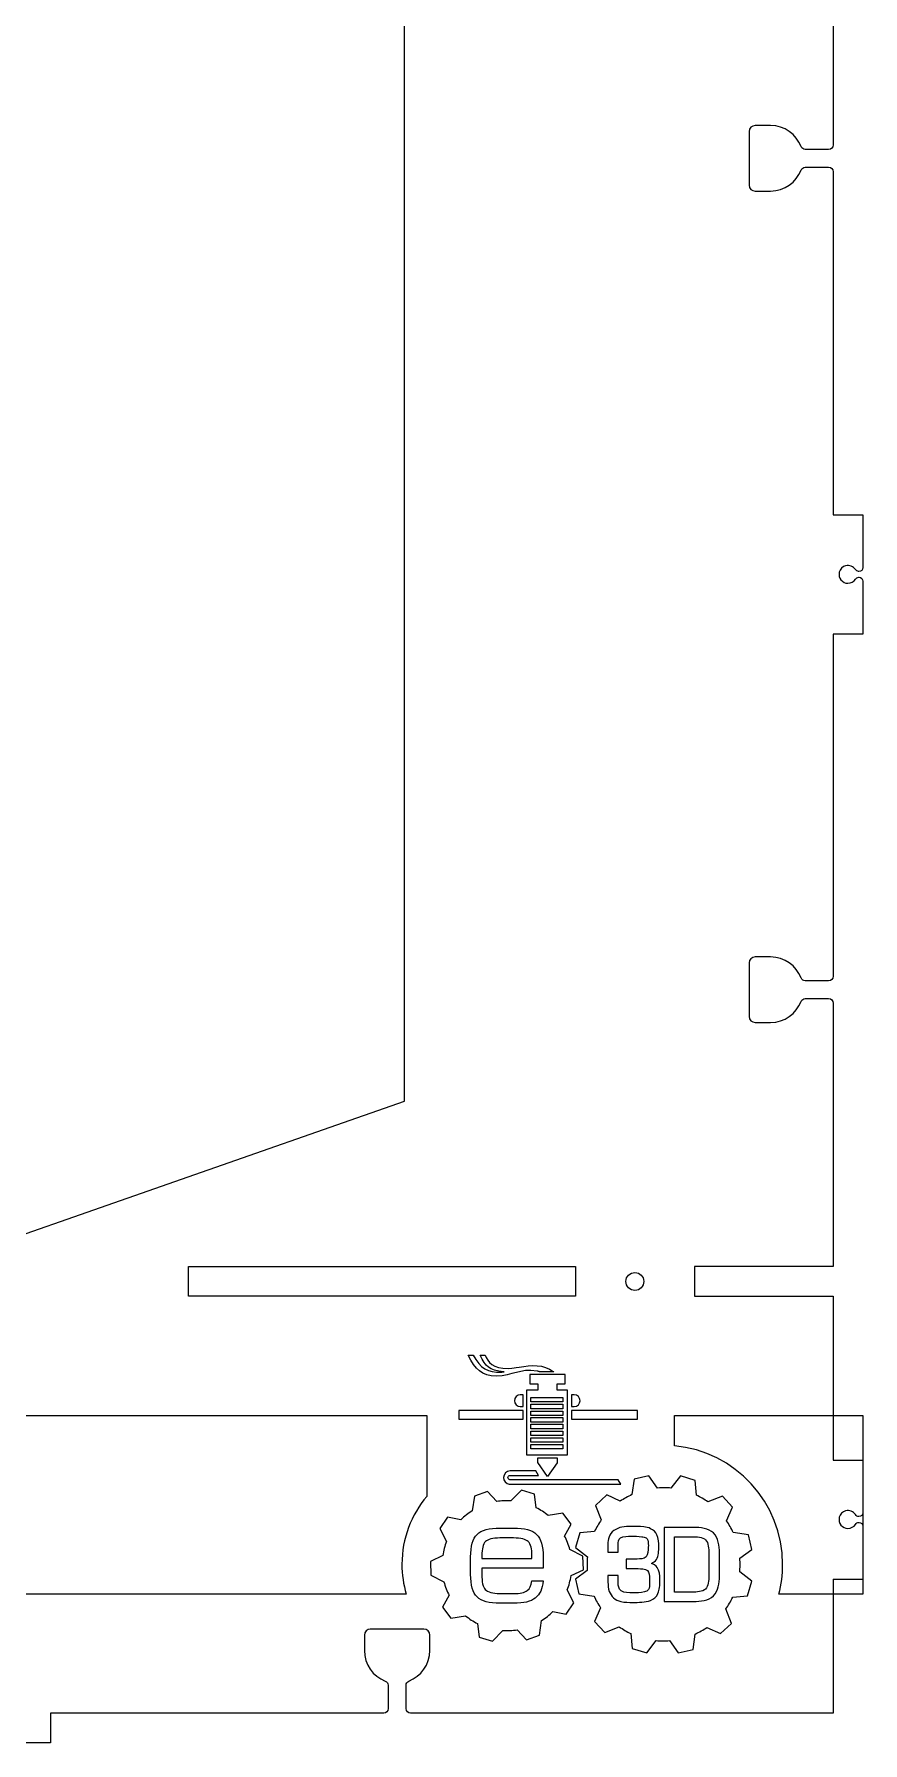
# Model space of a CAD drawing. Header units: inches. Extents: x 27 to 573, y -587 to -13.
# Drawn here: x 434 to 573.2, y -587 to -300 of the extents above; entities that cross this region are included whole.
import ezdxf

# ---------------------------------------------------------------- set-up
doc = ezdxf.new("R2010")
doc.units = ezdxf.units.IN
doc.header["$MEASUREMENT"] = 0
doc.layers.add('Layer 1', color=7, linetype='Continuous')

# ---------------------------------------------------------------- blocks, each defined once
blk = doc.blocks.new('block 5')
at = {"layer": 'Layer 1', "color": 250, "lineweight": 9, "true_color": 0x231f20}
for points in [[(523.54, -537.61), (523.54, -536.88), (523.54, -536.49), (523.54, -535.76), (523.54, -535.36), (523.54, -534.64), (523.54, -534.24), (523.54, -533.49), (523.54, -533.12), (523.54, -532.35), (523.54, -532), (523.54, -531.27), (523.54, -530.88), (523.54, -530.13), (523.54, -529.73), (523.54, -528.99), (523.54, -527.78), (522.77, -527.78), (521.8, -527.78), (521.8, -526.7), (523.15, -526.7), (523.15, -525.14), (517.23, -525.14), (517.23, -526.7), (518.57, -526.7), (518.57, -527.78), (517.32, -527.78), (516.66, -527.78), (516.66, -538.62), (516.88, -538.62), (517.32, -538.62), (523.54, -538.62), (523.54, -538.11), (523.54, -537.61)], [(522.77, -528.99), (522.77, -529.73), (517.41, -529.73), (517.41, -529.47), (517.41, -529.25), (517.41, -528.99), (521.65, -528.99), (522.05, -528.99), (522.77, -528.99)], [(522.77, -530.13), (522.77, -530.88), (517.41, -530.88), (517.41, -530.61), (517.41, -530.37), (517.41, -530.13), (522.77, -530.13)], [(516.09, -531.16), (510.01, -531.16), (508.5, -531.16), (505.31, -531.16), (505.31, -532.64), (508.5, -532.64), (512.28, -532.64), (516.09, -532.64), (516.09, -531.16)], [(522.77, -531.27), (522.77, -532), (517.41, -532), (517.41, -531.73), (517.41, -531.51), (517.41, -531.27), (522.77, -531.27)], [(522.77, -532.35), (522.77, -533.12), (517.41, -533.12), (517.41, -533.1), (517.41, -532.86), (517.41, -532.83), (517.41, -532.66), (517.41, -532.61), (517.41, -532.39), (517.41, -532.35), (522.77, -532.35)], [(522.77, -533.49), (522.77, -534.24), (517.41, -534.24), (517.41, -533.98), (517.41, -533.74), (517.41, -533.52), (517.41, -533.49), (522.77, -533.49)], [(524.25, -532.64), (527.28, -532.64), (532.61, -532.64), (535.31, -532.64), (535.31, -531.16), (532.61, -531.16), (530.8, -531.16), (524.25, -531.16), (524.25, -532.64)], [(522.77, -534.64), (522.77, -535.36), (517.41, -535.36), (517.41, -535.1), (517.41, -534.88), (517.41, -534.64), (522.77, -534.64)], [(522.77, -535.76), (522.77, -536.49), (517.41, -536.49), (517.41, -536.22), (517.41, -536.02), (517.41, -535.76), (522.77, -535.76)], [(522.77, -536.88), (522.77, -537.61), (522.05, -537.61), (521.85, -537.61), (517.41, -537.61), (517.41, -537.34), (517.41, -537.15), (517.41, -536.88), (522.77, -536.88)], [(521.8, -539.96), (520.2, -542.29), (518.57, -539.9), (518.57, -539.1), (521.8, -539.1), (521.8, -539.96)]]:
    blk.add_lwpolyline(points, dxfattribs=at)
for points, knots in [([(518.44, -524.56), (518.44, -524.56), (518.46, -524.56), (518.46, -524.56), (518.53, -524.59), (518.59, -524.61), (518.66, -524.61), (518.66, -524.61), (518.7, -524.63), (518.7, -524.63), (518.77, -524.65), (518.83, -524.65), (518.88, -524.67), (518.88, -524.67), (518.92, -524.7), (518.92, -524.7), (518.92, -524.7), (521.25, -524.7), (521.25, -524.7), (521.25, -524.7), (521.19, -524.65), (521.19, -524.65), (521.19, -524.65), (521.14, -524.61), (521.14, -524.61), (519.58, -523.38), (517.45, -523.55), (515.45, -523.88), (514.63, -523.99), (514.61, -524.06), (513.6, -524.1), (511, -524.15), (510.21, -523), (509.71, -521.88), (509.71, -521.88), (508.91, -521.88), (508.91, -521.88), (509.82, -523.84), (510.34, -524.37), (512.87, -524.67), (512.87, -524.67), (512.9, -524.67), (512.9, -524.67), (512.9, -524.67), (512.9, -524.67), (512.9, -524.67), (512.9, -524.67), (512.74, -524.7), (512.74, -524.7), (512.68, -524.7), (512.61, -524.72), (512.54, -524.72), (512.54, -524.72), (512.43, -524.72), (512.43, -524.72), (510.19, -524.89), (508.89, -524.06), (507.73, -521.88), (507.73, -521.88), (506.85, -521.88), (506.85, -521.88), (508.06, -524.28), (509.22, -525.36), (511.55, -525.42), (514.46, -525.31), (515.45, -524.1), (518.44, -524.56), (518.44, -524.56), (518.44, -524.56), (518.44, -524.56)], [0, 0, 0, 0, 1, 1, 1, 2, 2, 2, 3, 3, 3, 4, 4, 4, 5, 5, 5, 6, 6, 6, 7, 7, 7, 8, 8, 8, 9, 9, 9, 10, 10, 10, 11, 11, 11, 12, 12, 12, 13, 13, 13, 14, 14, 14, 15, 15, 15, 16, 16, 16, 17, 17, 17, 18, 18, 18, 19, 19, 19, 20, 20, 20, 21, 21, 21, 22, 22, 22, 23, 23, 23, 23]), ([(515.62, -528.55), (515.62, -528.55), (516.09, -528.55), (516.09, -528.55), (516.09, -528.55), (516.09, -530.5), (516.09, -530.5), (516.09, -530.5), (515.62, -530.5), (515.62, -530.5), (515.1, -530.5), (514.66, -530.06), (514.66, -529.54), (514.66, -529.54), (514.66, -529.54), (514.66, -529.54), (514.66, -528.99), (515.1, -528.55), (515.62, -528.55), (515.62, -528.55), (515.62, -528.55), (515.62, -528.55)], [0, 0, 0, 0, 1, 1, 1, 2, 2, 2, 3, 3, 3, 4, 4, 4, 5, 5, 5, 6, 6, 6, 7, 7, 7, 7]), ([(524.25, -528.55), (524.25, -528.55), (524.69, -528.55), (524.69, -528.55), (525.24, -528.55), (525.68, -528.99), (525.68, -529.54), (525.68, -529.54), (525.68, -529.54), (525.68, -529.54), (525.68, -530.06), (525.24, -530.5), (524.69, -530.5), (524.69, -530.5), (524.25, -530.5), (524.25, -530.5), (524.25, -530.5), (524.25, -528.55), (524.25, -528.55)], [0, 0, 0, 0, 1, 1, 1, 2, 2, 2, 3, 3, 3, 4, 4, 4, 5, 5, 5, 6, 6, 6, 6]), ([(513.89, -542.8), (513.89, -542.8), (532.08, -542.8), (532.08, -542.8), (532.08, -542.8), (532.54, -543.57), (532.54, -543.57), (532.54, -543.57), (514.83, -543.57), (514.83, -543.57), (514.83, -543.57), (513.93, -543.57), (513.93, -543.57), (513.93, -543.57), (513.86, -543.57), (513.86, -543.57), (513.82, -543.57), (513.8, -543.57), (513.78, -543.55), (513.23, -543.48), (512.81, -543), (512.81, -542.45), (512.81, -542.45), (512.81, -542.45), (512.81, -542.45), (512.81, -541.83), (513.31, -541.33), (513.93, -541.33), (513.93, -541.33), (513.93, -541.33), (513.93, -541.33), (513.93, -541.33), (514.83, -541.33), (514.83, -541.33), (514.83, -541.33), (518.22, -541.33), (518.22, -541.33), (518.22, -541.33), (518.7, -542.07), (518.7, -542.07), (518.7, -542.07), (518.7, -542.07), (518.7, -542.07), (518.7, -542.07), (513.93, -542.07), (513.93, -542.07), (513.93, -542.07), (513.91, -542.07), (513.89, -542.07), (513.71, -542.1), (513.56, -542.25), (513.56, -542.45), (513.56, -542.62), (513.69, -542.78), (513.89, -542.8), (513.89, -542.8), (513.89, -542.8), (513.89, -542.8)], [0, 0, 0, 0, 1, 1, 1, 2, 2, 2, 3, 3, 3, 4, 4, 4, 5, 5, 5, 6, 6, 6, 7, 7, 7, 8, 8, 8, 9, 9, 9, 10, 10, 10, 11, 11, 11, 12, 12, 12, 13, 13, 13, 14, 14, 14, 15, 15, 15, 16, 16, 16, 17, 17, 17, 18, 18, 18, 19, 19, 19, 19]), ([(552.56, -557.23), (552.56, -557.58), (552.53, -557.93), (552.51, -558.26), (552.51, -558.26), (554.54, -559.87), (554.54, -559.87), (554.54, -559.87), (553.79, -562.31), (553.79, -562.31), (553.79, -562.31), (551.32, -562.55), (551.32, -562.55), (550.99, -563.24), (550.6, -563.9), (550.16, -564.51), (550.16, -564.51), (551.13, -566.93), (551.13, -566.93), (551.13, -566.93), (549.26, -568.65), (549.26, -568.65), (549.26, -568.65), (546.99, -567.61), (546.99, -567.61), (546.37, -568.05), (545.71, -568.4), (545.03, -568.73), (545.03, -568.73), (544.66, -571.33), (544.66, -571.33), (544.66, -571.33), (542.17, -571.88), (542.17, -571.88), (542.17, -571.88), (540.72, -569.83), (540.72, -569.83), (540.3, -569.88), (539.91, -569.88), (539.49, -569.88), (539.16, -569.88), (538.81, -569.86), (538.48, -569.81), (538.48, -569.81), (536.87, -571.88), (536.87, -571.88), (536.87, -571.88), (534.43, -571.13), (534.43, -571.13), (534.43, -571.13), (534.19, -568.65), (534.19, -568.65), (533.51, -568.32), (532.87, -567.94), (532.25, -567.5), (532.25, -567.5), (529.83, -568.47), (529.83, -568.47), (529.83, -568.47), (528.1, -566.6), (528.1, -566.6), (528.1, -566.6), (529.13, -564.33), (529.13, -564.33), (528.69, -563.72), (528.32, -563.06), (528.01, -562.35), (528.01, -562.35), (525.46, -561.98), (525.46, -561.98), (525.46, -561.98), (524.88, -559.5), (524.88, -559.5), (524.88, -559.5), (526.89, -558.07), (526.89, -558.07), (526.86, -557.65), (526.84, -557.23), (526.84, -556.81), (526.84, -556.46), (526.86, -556.11), (526.91, -555.78), (526.91, -555.78), (524.88, -554.17), (524.88, -554.17), (524.88, -554.17), (525.63, -551.73), (525.63, -551.73), (525.63, -551.73), (528.1, -551.49), (528.1, -551.49), (528.43, -550.81), (528.8, -550.15), (529.24, -549.53), (529.24, -549.53), (528.29, -547.11), (528.29, -547.11), (528.29, -547.11), (530.16, -545.37), (530.16, -545.37), (530.16, -545.37), (532.43, -546.41), (532.43, -546.41), (533.04, -545.99), (533.68, -545.62), (534.39, -545.31), (534.39, -545.31), (534.76, -542.71), (534.76, -542.71), (534.76, -542.71), (537.25, -542.14), (537.25, -542.14), (537.25, -542.14), (538.7, -544.21), (538.7, -544.21), (539.09, -544.16), (539.51, -544.16), (539.91, -544.16), (540.26, -544.16), (540.59, -544.19), (540.92, -544.21), (540.92, -544.21), (542.55, -542.16), (542.55, -542.16), (542.55, -542.16), (544.99, -542.91), (544.99, -542.91), (544.99, -542.91), (545.21, -545.4), (545.21, -545.4), (545.89, -545.73), (546.55, -546.1), (547.14, -546.54), (547.14, -546.54), (549.59, -545.57), (549.59, -545.57), (549.59, -545.57), (551.3, -547.44), (551.3, -547.44), (551.3, -547.44), (550.29, -549.71), (550.29, -549.71), (550.71, -550.32), (551.08, -550.98), (551.41, -551.69), (551.41, -551.69), (553.96, -552.06), (553.96, -552.06), (553.96, -552.06), (554.54, -554.55), (554.54, -554.55), (554.54, -554.55), (552.51, -555.98), (552.51, -555.98), (552.56, -556.39), (552.58, -556.81), (552.56, -557.23), (552.56, -557.23), (552.56, -557.23), (552.56, -557.23)], [0, 0, 0, 0, 1, 1, 1, 2, 2, 2, 3, 3, 3, 4, 4, 4, 5, 5, 5, 6, 6, 6, 7, 7, 7, 8, 8, 8, 9, 9, 9, 10, 10, 10, 11, 11, 11, 12, 12, 12, 13, 13, 13, 14, 14, 14, 15, 15, 15, 16, 16, 16, 17, 17, 17, 18, 18, 18, 19, 19, 19, 20, 20, 20, 21, 21, 21, 22, 22, 22, 23, 23, 23, 24, 24, 24, 25, 25, 25, 26, 26, 26, 27, 27, 27, 28, 28, 28, 29, 29, 29, 30, 30, 30, 31, 31, 31, 32, 32, 32, 33, 33, 33, 34, 34, 34, 35, 35, 35, 36, 36, 36, 37, 37, 37, 38, 38, 38, 39, 39, 39, 40, 40, 40, 41, 41, 41, 42, 42, 42, 43, 43, 43, 44, 44, 44, 45, 45, 45, 46, 46, 46, 47, 47, 47, 48, 48, 48, 49, 49, 49, 50, 50, 50, 51, 51, 51, 52, 52, 52, 53, 53, 53, 53]), ([(524.16, -558.92), (524.03, -559.76), (523.81, -560.55), (523.52, -561.3), (523.52, -561.3), (524.64, -563.5), (524.64, -563.5), (524.64, -563.5), (523.34, -565.39), (523.34, -565.39), (523.34, -565.39), (521.1, -564.95), (521.1, -564.95), (520.53, -565.52), (519.89, -566.03), (519.21, -566.47), (519.21, -566.47), (518.83, -568.93), (518.83, -568.93), (518.83, -568.93), (516.66, -569.72), (516.66, -569.72), (516.66, -569.72), (515.1, -568.03), (515.1, -568.03), (514.33, -568.14), (513.51, -568.18), (512.7, -568.14), (512.7, -568.14), (510.94, -569.92), (510.94, -569.92), (510.94, -569.92), (508.72, -569.26), (508.72, -569.26), (508.72, -569.26), (508.45, -566.97), (508.45, -566.97), (507.73, -566.62), (507.04, -566.16), (506.43, -565.65), (506.43, -565.65), (503.97, -566.07), (503.97, -566.07), (503.97, -566.07), (502.56, -564.23), (502.56, -564.23), (502.56, -564.23), (503.68, -562.22), (503.68, -562.22), (503.31, -561.52), (503, -560.75), (502.8, -559.94), (502.8, -559.94), (500.6, -558.84), (500.6, -558.84), (500.6, -558.84), (500.53, -556.53), (500.53, -556.53), (500.53, -556.53), (502.6, -555.56), (502.6, -555.56), (502.73, -554.72), (502.93, -553.93), (503.24, -553.18), (503.24, -553.18), (502.1, -550.98), (502.1, -550.98), (502.1, -550.98), (503.42, -549.09), (503.42, -549.09), (503.42, -549.09), (505.66, -549.53), (505.66, -549.53), (506.23, -548.96), (506.87, -548.45), (507.55, -548.01), (507.55, -548.01), (507.92, -545.55), (507.92, -545.55), (507.92, -545.55), (510.1, -544.78), (510.1, -544.78), (510.1, -544.78), (511.66, -546.45), (511.66, -546.45), (512.43, -546.34), (513.25, -546.3), (514.06, -546.34), (514.06, -546.34), (515.82, -544.56), (515.82, -544.56), (515.82, -544.56), (518.02, -545.22), (518.02, -545.22), (518.02, -545.22), (518.31, -547.51), (518.31, -547.51), (519.03, -547.86), (519.71, -548.32), (520.33, -548.83), (520.33, -548.83), (522.79, -548.43), (522.79, -548.43), (522.79, -548.43), (524.18, -550.26), (524.18, -550.26), (524.18, -550.26), (523.08, -552.26), (523.08, -552.26), (523.45, -552.98), (523.76, -553.75), (523.96, -554.55), (523.96, -554.55), (526.16, -555.65), (526.16, -555.65), (526.16, -555.65), (526.23, -557.96), (526.23, -557.96), (526.23, -557.96), (524.16, -558.92), (524.16, -558.92)], [0, 0, 0, 0, 1, 1, 1, 2, 2, 2, 3, 3, 3, 4, 4, 4, 5, 5, 5, 6, 6, 6, 7, 7, 7, 8, 8, 8, 9, 9, 9, 10, 10, 10, 11, 11, 11, 12, 12, 12, 13, 13, 13, 14, 14, 14, 15, 15, 15, 16, 16, 16, 17, 17, 17, 18, 18, 18, 19, 19, 19, 20, 20, 20, 21, 21, 21, 22, 22, 22, 23, 23, 23, 24, 24, 24, 25, 25, 25, 26, 26, 26, 27, 27, 27, 28, 28, 28, 29, 29, 29, 30, 30, 30, 31, 31, 31, 32, 32, 32, 33, 33, 33, 34, 34, 34, 35, 35, 35, 36, 36, 36, 37, 37, 37, 38, 38, 38, 39, 39, 39, 40, 40, 40, 40]), ([(519.47, -555.78), (519.47, -553.97), (519.1, -552.72), (518.37, -551.99), (517.65, -551.27), (516.35, -550.92), (514.5, -550.92), (514.5, -550.92), (512.21, -550.92), (512.21, -550.92), (510.39, -550.92), (509.09, -551.27), (508.36, -551.99), (507.64, -552.72), (507.29, -553.97), (507.29, -555.78), (507.29, -555.78), (507.29, -558.7), (507.29, -558.7), (507.29, -560.51), (507.64, -561.78), (508.39, -562.49), (509.11, -563.21), (510.39, -563.56), (512.24, -563.56), (512.24, -563.56), (514.52, -563.56), (514.52, -563.56), (516.2, -563.56), (517.41, -563.28), (518.15, -562.68), (518.92, -562.09), (519.36, -561.12), (519.45, -559.78), (519.45, -559.78), (517.54, -559.78), (517.54, -559.78), (517.47, -560.57), (517.23, -561.12), (516.81, -561.43), (516.37, -561.76), (515.6, -561.92), (514.5, -561.92), (514.5, -561.92), (512.21, -561.92), (512.21, -561.92), (510.98, -561.92), (510.17, -561.69), (509.75, -561.26), (509.35, -560.84), (509.16, -559.98), (509.16, -558.7), (509.16, -558.7), (509.16, -558.07), (509.16, -558.07), (509.16, -558.07), (509.18, -557.67), (509.18, -557.67), (509.18, -557.67), (519.47, -557.65), (519.47, -557.65), (519.47, -557.65), (519.47, -555.78), (519.47, -555.78)], [0, 0, 0, 0, 1, 1, 1, 2, 2, 2, 3, 3, 3, 4, 4, 4, 5, 5, 5, 6, 6, 6, 7, 7, 7, 8, 8, 8, 9, 9, 9, 10, 10, 10, 11, 11, 11, 12, 12, 12, 13, 13, 13, 14, 14, 14, 15, 15, 15, 16, 16, 16, 17, 17, 17, 18, 18, 18, 19, 19, 19, 20, 20, 20, 21, 21, 21, 21]), ([(537.66, -556.86), (538.04, -556.99), (538.41, -557.21), (538.63, -557.54), (539.03, -558.07), (539.09, -558.9), (539.09, -559.54), (539.09, -560), (539.09, -560.46), (539.03, -560.93), (538.98, -561.26), (538.9, -561.59), (538.76, -561.89), (538.52, -562.49), (538.08, -562.86), (537.49, -563.08), (536.67, -563.39), (535.4, -563.41), (534.54, -563.41), (533.84, -563.41), (533.2, -563.41), (532.5, -563.26), (532.05, -563.15), (531.64, -562.95), (531.31, -562.64), (530.98, -562.35), (530.73, -561.98), (530.58, -561.56), (530.41, -561.08), (530.36, -560.53), (530.36, -560.02), (530.36, -560.02), (530.36, -558.88), (530.36, -558.88), (530.36, -558.88), (532.08, -558.88), (532.08, -558.88), (532.08, -558.88), (532.08, -560.16), (532.08, -560.16), (532.08, -560.62), (532.17, -561.17), (532.56, -561.45), (533.13, -561.83), (533.84, -561.81), (534.52, -561.81), (535.09, -561.81), (535.9, -561.81), (536.48, -561.65), (536.74, -561.59), (537.03, -561.45), (537.18, -561.23), (537.27, -561.1), (537.29, -560.9), (537.31, -560.75), (537.36, -560.33), (537.36, -559.83), (537.36, -559.41), (537.36, -559.01), (537.31, -558.31), (536.98, -558.04), (536.61, -557.76), (535.86, -557.74), (535.44, -557.74), (535.44, -557.74), (533.4, -557.74), (533.4, -557.74), (533.4, -557.74), (533.4, -556.13), (533.4, -556.13), (533.4, -556.13), (535.27, -556.13), (535.27, -556.13), (535.71, -556.13), (536.43, -556.09), (536.76, -555.76), (537.11, -555.45), (537.14, -554.59), (537.14, -554.15), (537.14, -553.84), (537.16, -553.29), (537.05, -552.98), (537, -552.83), (536.92, -552.68), (536.78, -552.57), (536.65, -552.46), (536.23, -552.39), (536.06, -552.37), (535.46, -552.3), (534.85, -552.28), (534.25, -552.28), (533.73, -552.28), (532.93, -552.28), (532.47, -552.59), (532.12, -552.81), (532.05, -553.29), (532.05, -553.69), (532.05, -553.69), (532.05, -554.96), (532.05, -554.96), (532.05, -554.96), (530.34, -554.96), (530.34, -554.96), (530.34, -554.96), (530.34, -553.71), (530.34, -553.71), (530.34, -552.81), (530.56, -551.91), (531.33, -551.36), (532.19, -550.72), (533.18, -550.65), (534.21, -550.65), (534.91, -550.65), (535.66, -550.65), (536.37, -550.74), (536.76, -550.76), (537.18, -550.85), (537.53, -551.03), (537.99, -551.25), (538.37, -551.58), (538.59, -552.06), (538.85, -552.63), (538.9, -553.45), (538.9, -554.06), (538.9, -554.7), (538.85, -555.65), (538.5, -556.2), (538.28, -556.5), (537.99, -556.7), (537.66, -556.86), (537.66, -556.86), (537.66, -556.86), (537.66, -556.86)], [0, 0, 0, 0, 1, 1, 1, 2, 2, 2, 3, 3, 3, 4, 4, 4, 5, 5, 5, 6, 6, 6, 7, 7, 7, 8, 8, 8, 9, 9, 9, 10, 10, 10, 11, 11, 11, 12, 12, 12, 13, 13, 13, 14, 14, 14, 15, 15, 15, 16, 16, 16, 17, 17, 17, 18, 18, 18, 19, 19, 19, 20, 20, 20, 21, 21, 21, 22, 22, 22, 23, 23, 23, 24, 24, 24, 25, 25, 25, 26, 26, 26, 27, 27, 27, 28, 28, 28, 29, 29, 29, 30, 30, 30, 31, 31, 31, 32, 32, 32, 33, 33, 33, 34, 34, 34, 35, 35, 35, 36, 36, 36, 37, 37, 37, 38, 38, 38, 39, 39, 39, 40, 40, 40, 41, 41, 41, 42, 42, 42, 43, 43, 43, 44, 44, 44, 44]), ([(539.8, -550.81), (539.8, -550.81), (544.77, -550.81), (544.77, -550.81), (545.87, -550.81), (547.28, -550.96), (548.09, -551.75), (548.93, -552.57), (549.08, -553.95), (549.08, -555.03), (549.08, -555.03), (549.08, -559.01), (549.08, -559.01), (549.08, -560.11), (548.93, -561.5), (548.09, -562.31), (547.28, -563.1), (545.87, -563.26), (544.77, -563.26), (544.77, -563.26), (539.8, -563.26), (539.8, -563.26), (539.8, -563.26), (539.8, -550.81), (539.8, -550.81)], [0, 0, 0, 0, 1, 1, 1, 2, 2, 2, 3, 3, 3, 4, 4, 4, 5, 5, 5, 6, 6, 6, 7, 7, 7, 8, 8, 8, 8]), ([(517.58, -556.04), (517.58, -556.04), (509.18, -556.04), (509.18, -556.04), (509.18, -556.04), (509.18, -555.56), (509.18, -555.56), (509.18, -554.41), (509.38, -553.62), (509.77, -553.2), (510.19, -552.81), (511, -552.59), (512.21, -552.59), (512.21, -552.59), (514.5, -552.59), (514.5, -552.59), (515.73, -552.59), (516.55, -552.81), (516.97, -553.2), (517.38, -553.62), (517.58, -554.41), (517.58, -555.56), (517.58, -555.56), (517.58, -556.04), (517.58, -556.04)], [0, 0, 0, 0, 1, 1, 1, 2, 2, 2, 3, 3, 3, 4, 4, 4, 5, 5, 5, 6, 6, 6, 7, 7, 7, 8, 8, 8, 8]), ([(541.51, -561.69), (541.51, -561.69), (544.57, -561.69), (544.57, -561.69), (545.19, -561.69), (546.29, -561.63), (546.77, -561.17), (547.23, -560.68), (547.3, -559.67), (547.3, -559.03), (547.3, -559.03), (547.3, -555.12), (547.3, -555.12), (547.3, -554.5), (547.25, -553.38), (546.77, -552.92), (546.29, -552.43), (545.19, -552.37), (544.57, -552.37), (544.57, -552.37), (541.51, -552.37), (541.51, -552.37), (541.51, -552.37), (541.51, -561.69), (541.51, -561.69)], [0, 0, 0, 0, 1, 1, 1, 2, 2, 2, 3, 3, 3, 4, 4, 4, 5, 5, 5, 6, 6, 6, 7, 7, 7, 8, 8, 8, 8])]:
    blk.add_open_spline(points, degree=3, knots=knots, dxfattribs=at)
blk = doc.blocks.new('block 4')
at = {"layer": 'Layer 1', "color": 250, "lineweight": 9, "true_color": 0x231f20}
for points, knots in [([(499.92, -545.6), (499.92, -545.6), (499.92, -532), (499.92, -532), (499.92, -532), (499.92, -532), (499.92, -532), (499.92, -532), (300.18, -532), (300.18, -532), (300.18, -532), (300.18, -562), (300.18, -562), (300.18, -562), (496.46, -562), (496.46, -562), (496.46, -562), (496.46, -562), (496.46, -562), (495.99, -560.41), (495.74, -558.74), (495.74, -557), (495.74, -552.65), (497.31, -548.67), (499.92, -545.6)], [0, 0, 0, 0, 1, 1, 1, 2, 2, 2, 3, 3, 3, 4, 4, 4, 5, 5, 5, 6, 6, 6, 7, 7, 7, 8, 8, 8, 8]), ([(573.18, -539.5), (573.18, -539.5), (573.18, -532), (573.18, -532), (573.18, -532), (541.51, -532), (541.51, -532), (541.51, -532), (541.51, -537.11), (541.51, -537.11), (551.71, -538.02), (559.71, -546.59), (559.71, -557.03), (559.71, -558.75), (559.49, -560.41), (559.09, -562), (559.09, -562), (573.18, -562), (573.18, -562), (573.18, -562), (573.18, -539.5), (573.18, -539.5)], [0, 0, 0, 0, 1, 1, 1, 2, 2, 2, 3, 3, 3, 4, 4, 4, 5, 5, 5, 6, 6, 6, 7, 7, 7, 7])]:
    blk.add_open_spline(points, degree=3, knots=knots, dxfattribs=at)
at = {"layer": 'Layer 1'}
blk.add_blockref('block 5', (0, 0), dxfattribs=at)
blk = doc.blocks.new('block 3')
at = {"layer": 'Layer 1', "color": 177, "lineweight": 9, "true_color": 0x2e3092}
blk.add_lwpolyline([(524.88, -512), (459.88, -512), (459.88, -507), (524.88, -507), (524.88, -512)], dxfattribs=at)
at = {"layer": 'Layer 1', "color": 240, "lineweight": 9, "true_color": 0xed1c24}
blk.add_lwpolyline([(568.18, -559.5), (573.18, -559.5)], dxfattribs=at)
for points, knots in [([(416.68, -507), (416.68, -507), (496.18, -479.24), (496.18, -479.24), (496.18, -479.24), (496.18, -13), (496.18, -13), (496.18, -13), (507.06, -13), (507.06, -13), (507.42, -13), (507.71, -13.3), (507.7, -13.66), (507.7, -13.66), (507.7, -13.69), (507.7, -13.69), (507.7, -13.92), (507.57, -14.12), (507.38, -14.24), (506.87, -14.57), (506.57, -15.21), (506.74, -15.89), (506.88, -16.41), (507.31, -16.83), (507.83, -16.96), (508.82, -17.19), (509.69, -16.44), (509.69, -15.5), (509.69, -14.97), (509.42, -14.51), (509.02, -14.24), (508.82, -14.12), (508.69, -13.91), (508.69, -13.68), (508.69, -13.68), (508.69, -13.64), (508.69, -13.64), (508.69, -13.29), (508.98, -13), (509.34, -13), (509.34, -13), (520.21, -13), (520.21, -13), (520.21, -13), (520.21, -18), (520.21, -18), (520.21, -18), (532.43, -18.08), (532.43, -18.08), (532.85, -18.08), (533.18, -18.42), (533.18, -18.83), (533.18, -18.83), (533.18, -22.76), (533.18, -22.76), (533.18, -23.06), (532.99, -23.34), (532.71, -23.45), (530.65, -24.25), (529.18, -26.25), (529.18, -28.58), (529.18, -28.58), (529.18, -31.18), (529.18, -31.18), (529.18, -31.73), (529.63, -32.18), (530.18, -32.18), (530.18, -32.18), (539.18, -32.18), (539.18, -32.18), (539.73, -32.18), (540.18, -31.73), (540.18, -31.18), (540.18, -31.18), (540.18, -28.58), (540.18, -28.58), (540.18, -26.25), (538.71, -24.25), (536.66, -23.45), (536.37, -23.34), (536.18, -23.06), (536.18, -22.76), (536.18, -22.76), (536.18, -18.83), (536.18, -18.83), (536.18, -18.42), (536.52, -18.08), (536.93, -18.08), (536.93, -18.08), (549.15, -18), (549.15, -18), (549.15, -18), (549.15, -13), (549.15, -13), (549.15, -13), (560.03, -13), (560.03, -13), (560.4, -13), (560.69, -13.3), (560.68, -13.66), (560.68, -13.66), (560.68, -13.69), (560.68, -13.69), (560.67, -13.92), (560.54, -14.12), (560.35, -14.24), (559.84, -14.57), (559.54, -15.21), (559.72, -15.89), (559.85, -16.41), (560.28, -16.83), (560.8, -16.96), (561.79, -17.19), (562.67, -16.44), (562.67, -15.5), (562.67, -14.97), (562.4, -14.51), (561.99, -14.24), (561.8, -14.12), (561.67, -13.91), (561.67, -13.68), (561.67, -13.68), (561.67, -13.64), (561.67, -13.64), (561.67, -13.29), (561.96, -13), (562.31, -13), (562.31, -13), (573.18, -13), (573.18, -13), (573.18, -13), (573.18, -76.85), (573.18, -76.85), (573.18, -77.21), (572.88, -77.5), (572.52, -77.49), (572.52, -77.49), (572.48, -77.49), (572.48, -77.49), (572.26, -77.49), (572.06, -77.36), (571.94, -77.17), (571.61, -76.66), (570.97, -76.36), (570.29, -76.53), (569.77, -76.67), (569.35, -77.1), (569.22, -77.62), (568.99, -78.61), (569.73, -79.48), (570.68, -79.48), (571.21, -79.48), (571.67, -79.21), (571.94, -78.81), (572.06, -78.61), (572.26, -78.48), (572.5, -78.48), (572.5, -78.48), (572.54, -78.48), (572.54, -78.48), (572.89, -78.48), (573.18, -78.77), (573.18, -79.13), (573.18, -79.13), (573.18, -88), (573.18, -88), (573.18, -88), (568.18, -88), (568.18, -88)], [0, 0, 0, 0, 1, 1, 1, 2, 2, 2, 3, 3, 3, 4, 4, 4, 5, 5, 5, 6, 6, 6, 7, 7, 7, 8, 8, 8, 9, 9, 9, 10, 10, 10, 11, 11, 11, 12, 12, 12, 13, 13, 13, 14, 14, 14, 15, 15, 15, 16, 16, 16, 17, 17, 17, 18, 18, 18, 19, 19, 19, 20, 20, 20, 21, 21, 21, 22, 22, 22, 23, 23, 23, 24, 24, 24, 25, 25, 25, 26, 26, 26, 27, 27, 27, 28, 28, 28, 29, 29, 29, 30, 30, 30, 31, 31, 31, 32, 32, 32, 33, 33, 33, 34, 34, 34, 35, 35, 35, 36, 36, 36, 37, 37, 37, 38, 38, 38, 39, 39, 39, 40, 40, 40, 41, 41, 41, 42, 42, 42, 43, 43, 43, 44, 44, 44, 45, 45, 45, 46, 46, 46, 47, 47, 47, 48, 48, 48, 49, 49, 49, 50, 50, 50, 51, 51, 51, 52, 52, 52, 53, 53, 53, 54, 54, 54, 55, 55, 55, 56, 56, 56, 56]), ([(568.18, -88), (568.18, -88), (568.18, -179.25), (568.18, -179.25), (568.18, -179.66), (567.85, -180), (567.43, -180), (567.43, -180), (563.51, -180), (563.51, -180), (563.2, -180), (562.92, -179.81), (562.81, -179.52), (562.01, -177.47), (560.01, -176), (557.68, -176), (557.68, -176), (555.08, -176), (555.08, -176), (554.53, -176), (554.08, -176.45), (554.08, -177), (554.08, -177), (554.08, -186), (554.08, -186), (554.08, -186.55), (554.53, -187), (555.08, -187), (555.08, -187), (557.68, -187), (557.68, -187), (560.01, -187), (562.01, -185.53), (562.81, -183.47), (562.92, -183.19), (563.2, -183), (563.51, -183), (563.51, -183), (567.43, -183), (567.43, -183), (567.85, -183), (568.18, -183.33), (568.18, -183.75), (568.18, -183.75), (568.18, -241.25), (568.18, -241.25), (568.18, -241.25), (573.18, -241.25), (573.18, -241.25), (573.18, -241.25), (573.18, -250.1), (573.18, -250.1), (573.18, -250.46), (572.88, -250.75), (572.52, -250.74), (572.52, -250.74), (572.48, -250.74), (572.48, -250.74), (572.26, -250.74), (572.06, -250.61), (571.94, -250.42), (571.61, -249.91), (570.97, -249.61), (570.29, -249.78), (569.77, -249.92), (569.35, -250.35), (569.22, -250.87), (568.99, -251.86), (569.73, -252.73), (570.68, -252.73), (571.21, -252.73), (571.67, -252.46), (571.94, -252.06), (572.06, -251.86), (572.26, -251.73), (572.5, -251.73), (572.5, -251.73), (572.54, -251.73), (572.54, -251.73), (572.89, -251.73), (573.18, -252.02), (573.18, -252.38), (573.18, -252.38), (573.18, -261.25), (573.18, -261.25), (573.18, -261.25), (568.18, -261.25), (568.18, -261.25), (568.18, -261.25), (568.18, -318.6), (568.18, -318.6), (568.18, -319.02), (567.85, -319.35), (567.43, -319.35), (567.43, -319.35), (563.51, -319.35), (563.51, -319.35), (563.2, -319.35), (562.92, -319.16), (562.81, -318.88), (562.01, -316.82), (560.01, -315.35), (557.68, -315.35), (557.68, -315.35), (555.08, -315.35), (555.08, -315.35), (554.53, -315.35), (554.08, -315.8), (554.08, -316.35), (554.08, -316.35), (554.08, -325.35), (554.08, -325.35), (554.08, -325.91), (554.53, -326.35), (555.08, -326.35), (555.08, -326.35), (557.68, -326.35), (557.68, -326.35), (560.01, -326.35), (562.01, -324.89), (562.81, -322.83), (562.92, -322.54), (563.2, -322.35), (563.51, -322.35), (563.51, -322.35), (567.43, -322.35), (567.43, -322.35), (567.85, -322.35), (568.18, -322.69), (568.18, -323.1), (568.18, -323.1), (568.18, -380.75), (568.18, -380.75), (568.18, -380.75), (573.18, -380.75), (573.18, -380.75), (573.18, -380.75), (573.18, -389.6), (573.18, -389.6), (573.18, -389.96), (572.88, -390.25), (572.52, -390.24), (572.52, -390.24), (572.48, -390.24), (572.48, -390.24), (572.26, -390.24), (572.06, -390.11), (571.94, -389.92), (571.61, -389.41), (570.97, -389.11), (570.29, -389.28), (569.77, -389.42), (569.35, -389.85), (569.22, -390.37), (568.99, -391.36), (569.73, -392.23), (570.68, -392.23), (571.21, -392.23), (571.67, -391.96), (571.94, -391.56), (572.06, -391.36), (572.26, -391.23), (572.5, -391.23), (572.5, -391.23), (572.54, -391.23), (572.54, -391.23), (572.89, -391.23), (573.18, -391.52), (573.18, -391.88), (573.18, -391.88), (573.18, -400.75), (573.18, -400.75), (573.18, -400.75), (568.18, -400.75), (568.18, -400.75), (568.18, -400.75), (568.18, -458.25), (568.18, -458.25), (568.18, -458.66), (567.85, -459), (567.43, -459), (567.43, -459), (563.51, -459), (563.51, -459), (563.2, -459), (562.92, -458.81), (562.81, -458.52), (562.01, -456.47), (560.01, -455), (557.68, -455), (557.68, -455), (555.08, -455), (555.08, -455), (554.53, -455), (554.08, -455.45), (554.08, -456), (554.08, -456), (554.08, -465), (554.08, -465), (554.08, -465.55), (554.53, -466), (555.08, -466), (555.08, -466), (557.68, -466), (557.68, -466), (560.01, -466), (562.01, -464.53), (562.81, -462.47), (562.92, -462.19), (563.2, -462), (563.51, -462), (563.51, -462), (567.43, -462), (567.43, -462), (567.85, -462), (568.18, -462.33), (568.18, -462.75), (568.18, -462.75), (568.18, -507), (568.18, -507), (568.18, -507), (544.88, -507), (544.88, -507), (544.88, -507), (544.88, -512), (544.88, -512), (544.88, -512), (568.18, -512), (568.18, -512), (568.18, -512), (568.18, -539.5), (568.18, -539.5), (568.18, -539.5), (573.18, -539.5), (573.18, -539.5), (573.18, -539.5), (573.18, -547.01), (573.18, -547.01), (573.18, -547.01), (573.18, -548.35), (573.18, -548.35), (573.18, -548.71), (572.88, -549), (572.52, -549), (572.52, -549), (572.48, -548.99), (572.48, -548.99), (572.26, -548.99), (572.06, -548.86), (571.94, -548.67), (571.61, -548.16), (570.97, -547.86), (570.29, -548.03), (569.77, -548.17), (569.35, -548.6), (569.22, -549.12), (568.99, -550.11), (569.73, -550.98), (570.68, -550.98), (571.21, -550.98), (571.67, -550.71), (571.94, -550.31), (572.06, -550.11), (572.26, -549.98), (572.5, -549.98), (572.5, -549.98), (572.54, -549.98), (572.54, -549.98), (572.89, -549.98), (573.18, -550.27), (573.18, -550.63), (573.18, -550.63), (573.18, -559.5), (573.18, -559.5)], [0, 0, 0, 0, 1, 1, 1, 2, 2, 2, 3, 3, 3, 4, 4, 4, 5, 5, 5, 6, 6, 6, 7, 7, 7, 8, 8, 8, 9, 9, 9, 10, 10, 10, 11, 11, 11, 12, 12, 12, 13, 13, 13, 14, 14, 14, 15, 15, 15, 16, 16, 16, 17, 17, 17, 18, 18, 18, 19, 19, 19, 20, 20, 20, 21, 21, 21, 22, 22, 22, 23, 23, 23, 24, 24, 24, 25, 25, 25, 26, 26, 26, 27, 27, 27, 28, 28, 28, 29, 29, 29, 30, 30, 30, 31, 31, 31, 32, 32, 32, 33, 33, 33, 34, 34, 34, 35, 35, 35, 36, 36, 36, 37, 37, 37, 38, 38, 38, 39, 39, 39, 40, 40, 40, 41, 41, 41, 42, 42, 42, 43, 43, 43, 44, 44, 44, 45, 45, 45, 46, 46, 46, 47, 47, 47, 48, 48, 48, 49, 49, 49, 50, 50, 50, 51, 51, 51, 52, 52, 52, 53, 53, 53, 54, 54, 54, 55, 55, 55, 56, 56, 56, 57, 57, 57, 58, 58, 58, 59, 59, 59, 60, 60, 60, 61, 61, 61, 62, 62, 62, 63, 63, 63, 64, 64, 64, 65, 65, 65, 66, 66, 66, 67, 67, 67, 68, 68, 68, 69, 69, 69, 70, 70, 70, 71, 71, 71, 72, 72, 72, 73, 73, 73, 74, 74, 74, 75, 75, 75, 76, 76, 76, 77, 77, 77, 78, 78, 78, 79, 79, 79, 80, 80, 80, 81, 81, 81, 82, 82, 82, 83, 83, 83, 84, 84, 84, 85, 85, 85, 86, 86, 86, 87, 87, 87, 88, 88, 88, 89, 89, 89, 90, 90, 90, 91, 91, 91, 91]), ([(568.18, -559.5), (568.18, -559.5), (568.18, -582), (568.18, -582), (568.18, -582), (497.18, -582), (497.18, -582), (496.77, -582), (496.43, -581.66), (496.43, -581.25), (496.43, -581.25), (496.43, -577.32), (496.43, -577.32), (496.43, -577.02), (496.62, -576.74), (496.91, -576.63), (498.96, -575.83), (500.43, -573.83), (500.43, -571.5), (500.43, -571.5), (500.43, -568.9), (500.43, -568.9), (500.43, -568.35), (499.98, -567.9), (499.43, -567.9), (499.43, -567.9), (490.43, -567.9), (490.43, -567.9), (489.88, -567.9), (489.43, -568.35), (489.43, -568.9), (489.43, -568.9), (489.43, -571.5), (489.43, -571.5), (489.43, -573.83), (490.9, -575.83), (492.95, -576.63), (493.24, -576.74), (493.43, -577.02), (493.43, -577.32), (493.43, -577.32), (493.43, -581.25), (493.43, -581.25), (493.43, -581.66), (493.1, -582), (492.68, -582), (492.68, -582), (436.68, -582), (436.68, -582), (436.68, -582), (436.68, -587), (436.68, -587), (436.68, -587), (427.83, -587), (427.83, -587), (427.47, -587), (427.17, -586.7), (427.18, -586.34), (427.18, -586.34), (427.19, -586.3), (427.19, -586.3), (427.19, -586.07), (427.32, -585.88), (427.51, -585.76), (428.02, -585.42), (428.32, -584.79), (428.14, -584.1), (428.01, -583.58), (427.58, -583.16), (427.06, -583.04), (426.07, -582.81), (425.19, -583.55), (425.19, -584.5), (425.19, -585.02), (425.46, -585.49), (425.87, -585.75), (426.07, -585.88), (426.2, -586.08), (426.2, -586.31), (426.2, -586.31), (426.2, -586.35), (426.2, -586.35), (426.2, -586.71), (425.91, -587), (425.55, -587), (425.55, -587), (416.68, -587), (416.68, -587), (416.68, -587), (416.68, -582), (416.68, -582), (416.68, -582), (365.68, -582), (365.68, -582), (365.27, -582), (364.93, -581.66), (364.93, -581.25), (364.93, -581.25), (364.93, -577.32), (364.93, -577.32), (364.93, -577.02), (365.12, -576.74), (365.41, -576.63), (367.46, -575.83), (368.93, -573.83), (368.93, -571.5), (368.93, -571.5), (368.93, -568.9), (368.93, -568.9), (368.93, -568.35), (368.48, -567.9), (367.93, -567.9), (367.93, -567.9), (358.93, -567.9), (358.93, -567.9), (358.38, -567.9), (357.93, -568.35), (357.93, -568.9), (357.93, -568.9), (357.93, -571.5), (357.93, -571.5), (357.93, -573.83), (359.4, -575.83), (361.45, -576.63), (361.74, -576.74), (361.93, -577.02), (361.93, -577.32), (361.93, -577.32), (361.93, -581.25), (361.93, -581.25), (361.93, -581.66), (361.6, -582), (361.18, -582), (361.18, -582), (354.18, -582), (354.18, -582), (354.18, -582), (354.18, -587), (354.18, -587), (354.18, -587), (316.4, -587), (316.4, -587), (316.04, -587), (315.75, -586.7), (315.76, -586.34), (315.76, -586.34), (315.76, -586.3), (315.76, -586.3), (315.77, -586.07), (315.9, -585.88), (316.09, -585.76), (316.6, -585.42), (316.89, -584.79), (316.72, -584.1), (316.59, -583.58), (316.16, -583.16), (315.63, -583.04), (314.65, -582.81), (313.77, -583.55), (313.77, -584.5), (313.77, -585.02), (314.04, -585.49), (314.45, -585.75), (314.64, -585.88), (314.77, -586.08), (314.77, -586.31), (314.77, -586.31), (314.77, -586.35), (314.77, -586.35), (314.77, -586.71), (314.48, -587), (314.13, -587), (314.13, -587), (300.18, -587), (300.18, -587), (300.18, -587), (300.18, -557), (300.18, -557), (300.18, -557), (351.68, -557), (351.68, -557)], [0, 0, 0, 0, 1, 1, 1, 2, 2, 2, 3, 3, 3, 4, 4, 4, 5, 5, 5, 6, 6, 6, 7, 7, 7, 8, 8, 8, 9, 9, 9, 10, 10, 10, 11, 11, 11, 12, 12, 12, 13, 13, 13, 14, 14, 14, 15, 15, 15, 16, 16, 16, 17, 17, 17, 18, 18, 18, 19, 19, 19, 20, 20, 20, 21, 21, 21, 22, 22, 22, 23, 23, 23, 24, 24, 24, 25, 25, 25, 26, 26, 26, 27, 27, 27, 28, 28, 28, 29, 29, 29, 30, 30, 30, 31, 31, 31, 32, 32, 32, 33, 33, 33, 34, 34, 34, 35, 35, 35, 36, 36, 36, 37, 37, 37, 38, 38, 38, 39, 39, 39, 40, 40, 40, 41, 41, 41, 42, 42, 42, 43, 43, 43, 44, 44, 44, 45, 45, 45, 46, 46, 46, 47, 47, 47, 48, 48, 48, 49, 49, 49, 50, 50, 50, 51, 51, 51, 52, 52, 52, 53, 53, 53, 54, 54, 54, 55, 55, 55, 56, 56, 56, 57, 57, 57, 58, 58, 58, 59, 59, 59, 60, 60, 60, 60])]:
    blk.add_open_spline(points, degree=3, knots=knots, dxfattribs=at)
at = {"layer": 'Layer 1', "color": 177, "lineweight": 9, "true_color": 0x2e3092}
blk.add_open_spline([(533.38, -509.5), (533.38, -510.33), (534.05, -511), (534.88, -511), (535.71, -511), (536.38, -510.33), (536.38, -509.5), (536.38, -508.67), (535.71, -508), (534.88, -508), (534.05, -508), (533.38, -508.67), (533.38, -509.5)], degree=3, knots=[0, 0, 0, 0, 1, 1, 1, 2, 2, 2, 3, 3, 3, 4, 4, 4, 4], dxfattribs=at)
at = {"layer": 'Layer 1'}
blk.add_blockref('block 4', (0, 0), dxfattribs=at)
blk = doc.blocks.new('block 2')
at = {"layer": 'Layer 1'}
blk.add_blockref('block 3', (0, 0), dxfattribs=at)

msp = doc.modelspace()

# ---------------------------------------------------------------- block references
at = {"layer": 'Layer 1'}
msp.add_blockref('block 2', (0, 0), dxfattribs=at)

doc.saveas('drawing.dxf')
